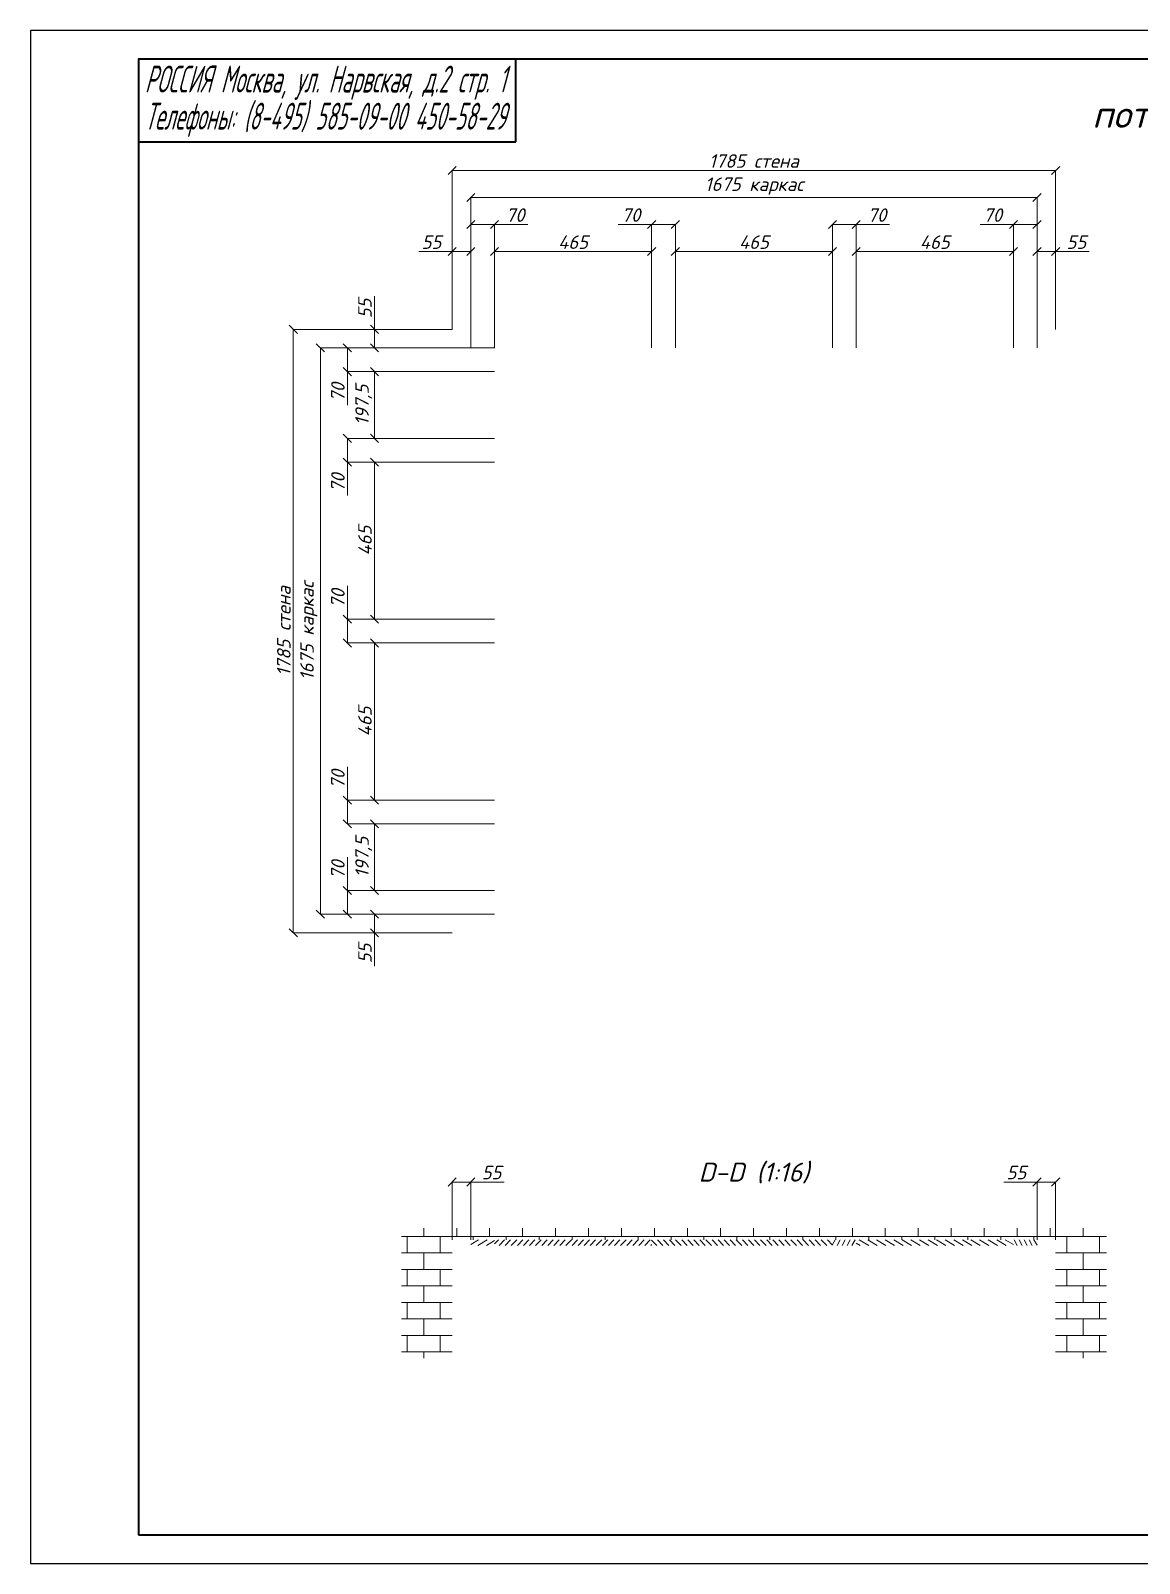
# Paper-space layout 'потолок кессонированный' of a CAD drawing. Header units: millimetres. Extents: x -27 to 1273, y -1179 to -896.
# Drawn here: x 863.1 to 1068, y -1179 to -895.7 of the extents above; entities that cross this region are included whole.
import ezdxf
from ezdxf.enums import TextEntityAlignment as Align

# ---------------------------------------------------------------- set-up
doc = ezdxf.new("R2010")
doc.units = ezdxf.units.MM
for name, color, linetype, lineweight in [('MD_Аннотация', 1, 'Continuous', 9), ('MD_Штриховка', 5, 'Continuous', 9), ('служебный слой РАЗМЕРЫ', 4, 'Continuous', 9)]:
    doc.layers.add(name, color=color, linetype=linetype, lineweight=lineweight)
doc.layers.add('служебный слой ШТАМП', color=4, linetype='Continuous')
doc.styles.add('ЕСКД', font='isocpeur.ttf', dxfattribs={"oblique": 15})
doc.dimstyles.new('ЕСКД', dxfattribs={"dimtxt": 2.5, "dimasz": 1.5, "dimexe": 0.05, "dimexo": 0, "dimgap": 0.5, "dimtad": 1, "dimdec": 1, "dimzin": 9, "dimtxsty": 'ЕСКД', "dimblk": 'OBLIQUE', "dimcen": -0.05, "dimclrd": 256, "dimclre": 256, "dimclrt": 256, "dimadec": 1, "dimazin": 0, "dimtfac": 1, "dimtdec": 1, "dimtmove": 0, "dimatfit": 3, "dimldrblk": 'DOTSMALL', "dimfxl": 1, "dimlwd": -1, "dimlwe": -1, "dimarcsym": 0})

# ---------------------------------------------------------------- blocks, each defined once
blk = doc.blocks.new('_OBLIQUE')
at = {"color": 0, "linetype": 'ByBlock'}
blk.add_line((-0.5, -0.5), (0.5, 0.5), dxfattribs=at)
blk = doc.blocks.new('*D45')
at = {"layer": 'Defpoints', "color": 0, "transparency": 16777216}
for p in [(941.01, -936.54), (941.01, -950.92), (944.44, -954.35)]:
    blk.add_point(p, dxfattribs=at)
at = {"layer": 'служебный слой РАЗМЕРЫ', "transparency": 16777216}
for p, q in [((941.01, -936.54), (934.84, -936.54)), ((941.01, -950.92), (941.01, -936.49)), ((944.44, -936.54), (941.01, -936.54)), ((944.44, -954.35), (944.44, -936.49))]:
    blk.add_line(p, q, dxfattribs=at)
at = {"layer": 'служебный слой РАЗМЕРЫ', "transparency": 16777216, "xscale": 1.5, "yscale": 1.5, "zscale": 1.5, "rotation": 180}
blk.add_blockref('_OBLIQUE', (941.01, -936.54), dxfattribs=at)
at = {"layer": 'служебный слой РАЗМЕРЫ', "transparency": 16777216, "xscale": 1.5, "yscale": 1.5, "zscale": 1.5}
blk.add_blockref('_OBLIQUE', (944.44, -936.54), dxfattribs=at)
at = {"layer": 'служебный слой РАЗМЕРЫ', "transparency": 16777216, "insert": (937.17, -934.79), "char_height": 2.5, "attachment_point": 5, "style": 'ЕСКД'}
blk.add_mtext('55', dxfattribs=at)
blk = doc.blocks.new('_DotSmall')
at = {"color": 0, "linetype": 'ByBlock', "lineweight": -3, "const_width": 0.5}
blk.add_lwpolyline([(-0.0625, 0, 1), (0.0625, 0, 1)], format="xyb", close=True, dxfattribs=at)
blk = doc.blocks.new('*D46')
at = {"layer": 'Defpoints', "color": 0, "transparency": 16777216}
for p in [(948.82, -931.54), (944.44, -954.35), (948.82, -954.35)]:
    blk.add_point(p, dxfattribs=at)
at = {"layer": 'служебный слой РАЗМЕРЫ', "transparency": 16777216}
for p, q in [((944.44, -954.35), (944.44, -931.49)), ((944.44, -931.54), (948.82, -931.54)), ((948.82, -954.35), (948.82, -931.49)), ((948.82, -931.54), (954.99, -931.54))]:
    blk.add_line(p, q, dxfattribs=at)
at = {"layer": 'служебный слой РАЗМЕРЫ', "transparency": 16777216, "xscale": 1.5, "yscale": 1.5, "zscale": 1.5, "rotation": 180}
blk.add_blockref('_OBLIQUE', (944.44, -931.54), dxfattribs=at)
at = {"layer": 'служебный слой РАЗМЕРЫ', "transparency": 16777216, "xscale": 1.5, "yscale": 1.5, "zscale": 1.5}
blk.add_blockref('_OBLIQUE', (948.82, -931.54), dxfattribs=at)
at = {"layer": 'служебный слой РАЗМЕРЫ', "transparency": 16777216, "insert": (952.65, -929.79), "char_height": 2.5, "attachment_point": 5, "style": 'ЕСКД'}
blk.add_mtext('70', dxfattribs=at)
blk = doc.blocks.new('*D47')
at = {"layer": 'Defpoints', "color": 0, "transparency": 16777216}
for p in [(977.88, -931.54), (977.88, -954.35), (982.26, -954.35)]:
    blk.add_point(p, dxfattribs=at)
at = {"layer": 'служебный слой РАЗМЕРЫ', "transparency": 16777216}
for p, q in [((977.88, -931.54), (971.71, -931.54)), ((977.88, -954.35), (977.88, -931.49)), ((982.26, -931.54), (977.88, -931.54)), ((982.26, -954.35), (982.26, -931.49))]:
    blk.add_line(p, q, dxfattribs=at)
at = {"layer": 'служебный слой РАЗМЕРЫ', "transparency": 16777216, "xscale": 1.5, "yscale": 1.5, "zscale": 1.5, "rotation": 180}
blk.add_blockref('_OBLIQUE', (977.88, -931.54), dxfattribs=at)
at = {"layer": 'служебный слой РАЗМЕРЫ', "transparency": 16777216, "xscale": 1.5, "yscale": 1.5, "zscale": 1.5}
blk.add_blockref('_OBLIQUE', (982.26, -931.54), dxfattribs=at)
at = {"layer": 'служебный слой РАЗМЕРЫ', "transparency": 16777216, "insert": (974.05, -929.79), "char_height": 2.5, "attachment_point": 5, "style": 'ЕСКД'}
blk.add_mtext('70', dxfattribs=at)
blk = doc.blocks.new('*D48')
at = {"layer": 'Defpoints', "color": 0, "transparency": 16777216}
for p in [(1044.76, -931.54), (1044.76, -954.35), (1049.13, -954.35)]:
    blk.add_point(p, dxfattribs=at)
at = {"layer": 'служебный слой РАЗМЕРЫ', "transparency": 16777216}
for p, q in [((1044.76, -931.54), (1038.59, -931.54)), ((1044.76, -954.35), (1044.76, -931.49)), ((1049.13, -931.54), (1044.76, -931.54)), ((1049.13, -954.35), (1049.13, -931.49))]:
    blk.add_line(p, q, dxfattribs=at)
at = {"layer": 'служебный слой РАЗМЕРЫ', "transparency": 16777216, "xscale": 1.5, "yscale": 1.5, "zscale": 1.5, "rotation": 180}
blk.add_blockref('_OBLIQUE', (1044.76, -931.54), dxfattribs=at)
at = {"layer": 'служебный слой РАЗМЕРЫ', "transparency": 16777216, "xscale": 1.5, "yscale": 1.5, "zscale": 1.5}
blk.add_blockref('_OBLIQUE', (1049.13, -931.54), dxfattribs=at)
at = {"layer": 'служебный слой РАЗМЕРЫ', "transparency": 16777216, "insert": (1040.92, -929.79), "char_height": 2.5, "attachment_point": 5, "style": 'ЕСКД'}
blk.add_mtext('70', dxfattribs=at)
blk = doc.blocks.new('*D49')
at = {"layer": 'Defpoints', "color": 0, "transparency": 16777216}
for p in [(1015.69, -931.54), (1011.32, -954.35), (1015.69, -954.35)]:
    blk.add_point(p, dxfattribs=at)
at = {"layer": 'служебный слой РАЗМЕРЫ', "transparency": 16777216}
for p, q in [((1011.32, -954.35), (1011.32, -931.49)), ((1011.32, -931.54), (1015.69, -931.54)), ((1015.69, -954.35), (1015.69, -931.49)), ((1015.69, -931.54), (1021.86, -931.54))]:
    blk.add_line(p, q, dxfattribs=at)
at = {"layer": 'служебный слой РАЗМЕРЫ', "transparency": 16777216, "xscale": 1.5, "yscale": 1.5, "zscale": 1.5, "rotation": 180}
blk.add_blockref('_OBLIQUE', (1011.32, -931.54), dxfattribs=at)
at = {"layer": 'служебный слой РАЗМЕРЫ', "transparency": 16777216, "xscale": 1.5, "yscale": 1.5, "zscale": 1.5}
blk.add_blockref('_OBLIQUE', (1015.69, -931.54), dxfattribs=at)
at = {"layer": 'служебный слой РАЗМЕРЫ', "transparency": 16777216, "insert": (1019.53, -929.79), "char_height": 2.5, "attachment_point": 5, "style": 'ЕСКД'}
blk.add_mtext('70', dxfattribs=at)
blk = doc.blocks.new('*D50')
at = {"layer": 'Defpoints', "color": 0, "transparency": 16777216}
for p in [(977.88, -936.54), (948.82, -954.35), (977.88, -954.35)]:
    blk.add_point(p, dxfattribs=at)
at = {"layer": 'служебный слой РАЗМЕРЫ', "transparency": 16777216}
for p, q in [((948.82, -954.35), (948.82, -936.49)), ((948.82, -936.54), (977.88, -936.54)), ((977.88, -954.35), (977.88, -936.49))]:
    blk.add_line(p, q, dxfattribs=at)
at = {"layer": 'служебный слой РАЗМЕРЫ', "transparency": 16777216, "xscale": 1.5, "yscale": 1.5, "zscale": 1.5, "rotation": 180}
blk.add_blockref('_OBLIQUE', (948.82, -936.54), dxfattribs=at)
at = {"layer": 'служебный слой РАЗМЕРЫ', "transparency": 16777216, "xscale": 1.5, "yscale": 1.5, "zscale": 1.5}
blk.add_blockref('_OBLIQUE', (977.88, -936.54), dxfattribs=at)
at = {"layer": 'служебный слой РАЗМЕРЫ', "transparency": 16777216, "insert": (963.35, -934.79), "char_height": 2.5, "attachment_point": 5, "style": 'ЕСКД'}
blk.add_mtext('465', dxfattribs=at)
blk = doc.blocks.new('*D51')
at = {"layer": 'Defpoints', "color": 0, "transparency": 16777216}
for p in [(1011.32, -936.54), (982.26, -954.35), (1011.32, -954.35)]:
    blk.add_point(p, dxfattribs=at)
at = {"layer": 'служебный слой РАЗМЕРЫ', "transparency": 16777216}
for p, q in [((982.26, -954.35), (982.26, -936.49)), ((982.26, -936.54), (1011.32, -936.54)), ((1011.32, -954.35), (1011.32, -936.49))]:
    blk.add_line(p, q, dxfattribs=at)
at = {"layer": 'служебный слой РАЗМЕРЫ', "transparency": 16777216, "xscale": 1.5, "yscale": 1.5, "zscale": 1.5, "rotation": 180}
blk.add_blockref('_OBLIQUE', (982.26, -936.54), dxfattribs=at)
at = {"layer": 'служебный слой РАЗМЕРЫ', "transparency": 16777216, "xscale": 1.5, "yscale": 1.5, "zscale": 1.5}
blk.add_blockref('_OBLIQUE', (1011.32, -936.54), dxfattribs=at)
at = {"layer": 'служебный слой РАЗМЕРЫ', "transparency": 16777216, "insert": (996.79, -934.79), "char_height": 2.5, "attachment_point": 5, "style": 'ЕСКД'}
blk.add_mtext('465', dxfattribs=at)
blk = doc.blocks.new('*D52')
at = {"layer": 'Defpoints', "color": 0, "transparency": 16777216}
for p in [(1044.76, -936.54), (1015.69, -954.35), (1044.76, -954.35)]:
    blk.add_point(p, dxfattribs=at)
at = {"layer": 'служебный слой РАЗМЕРЫ', "transparency": 16777216}
for p, q in [((1015.69, -954.35), (1015.69, -936.49)), ((1015.69, -936.54), (1044.76, -936.54)), ((1044.76, -954.35), (1044.76, -936.49))]:
    blk.add_line(p, q, dxfattribs=at)
at = {"layer": 'служебный слой РАЗМЕРЫ', "transparency": 16777216, "xscale": 1.5, "yscale": 1.5, "zscale": 1.5, "rotation": 180}
blk.add_blockref('_OBLIQUE', (1015.69, -936.54), dxfattribs=at)
at = {"layer": 'служебный слой РАЗМЕРЫ', "transparency": 16777216, "xscale": 1.5, "yscale": 1.5, "zscale": 1.5}
blk.add_blockref('_OBLIQUE', (1044.76, -936.54), dxfattribs=at)
at = {"layer": 'служебный слой РАЗМЕРЫ', "transparency": 16777216, "insert": (1030.22, -934.79), "char_height": 2.5, "attachment_point": 5, "style": 'ЕСКД'}
blk.add_mtext('465', dxfattribs=at)
blk = doc.blocks.new('*D53')
at = {"layer": 'Defpoints', "color": 0, "transparency": 16777216}
for p in [(1052.57, -936.54), (1052.57, -950.92), (1049.13, -954.35)]:
    blk.add_point(p, dxfattribs=at)
at = {"layer": 'служебный слой РАЗМЕРЫ', "transparency": 16777216}
for p, q in [((1049.13, -954.35), (1049.13, -936.49)), ((1049.13, -936.54), (1052.57, -936.54)), ((1052.57, -950.92), (1052.57, -936.49)), ((1052.57, -936.54), (1058.74, -936.54))]:
    blk.add_line(p, q, dxfattribs=at)
at = {"layer": 'служебный слой РАЗМЕРЫ', "transparency": 16777216, "xscale": 1.5, "yscale": 1.5, "zscale": 1.5, "rotation": 180}
blk.add_blockref('_OBLIQUE', (1049.13, -936.54), dxfattribs=at)
at = {"layer": 'служебный слой РАЗМЕРЫ', "transparency": 16777216, "xscale": 1.5, "yscale": 1.5, "zscale": 1.5}
blk.add_blockref('_OBLIQUE', (1052.57, -936.54), dxfattribs=at)
at = {"layer": 'служебный слой РАЗМЕРЫ', "transparency": 16777216, "insert": (1056.4, -934.79), "char_height": 2.5, "attachment_point": 5, "style": 'ЕСКД'}
blk.add_mtext('55', dxfattribs=at)
blk = doc.blocks.new('*D54')
at = {"layer": 'Defpoints', "color": 0, "transparency": 16777216}
for p in [(926.63, -950.92), (941.01, -950.92), (944.44, -954.35)]:
    blk.add_point(p, dxfattribs=at)
at = {"layer": 'служебный слой РАЗМЕРЫ', "transparency": 16777216}
for p, q in [((926.63, -950.92), (926.63, -944.75)), ((941.01, -950.92), (926.58, -950.92)), ((926.63, -954.35), (926.63, -950.92)), ((944.44, -954.35), (926.58, -954.35))]:
    blk.add_line(p, q, dxfattribs=at)
at = {"layer": 'служебный слой РАЗМЕРЫ', "transparency": 16777216, "xscale": 1.5, "yscale": 1.5, "zscale": 1.5}
for p, rotation in [((926.63, -950.92), 90), ((926.63, -954.35), 270)]:
    blk.add_blockref('_OBLIQUE', p, dxfattribs=dict(at, rotation=rotation))
at = {"layer": 'служебный слой РАЗМЕРЫ', "transparency": 16777216, "insert": (924.88, -947.08), "char_height": 2.5, "attachment_point": 5, "rotation": 90, "style": 'ЕСКД'}
blk.add_mtext('55', dxfattribs=at)
blk = doc.blocks.new('*D55')
at = {"layer": 'Defpoints', "color": 0, "transparency": 16777216}
for p in [(948.82, -954.35), (921.63, -958.73), (948.82, -958.73)]:
    blk.add_point(p, dxfattribs=at)
at = {"layer": 'служебный слой РАЗМЕРЫ', "transparency": 16777216}
for p, q in [((948.82, -954.35), (921.58, -954.35)), ((921.63, -954.35), (921.63, -958.73)), ((948.82, -958.73), (921.58, -958.73)), ((921.63, -958.73), (921.63, -964.9))]:
    blk.add_line(p, q, dxfattribs=at)
at = {"layer": 'служебный слой РАЗМЕРЫ', "transparency": 16777216, "xscale": 1.5, "yscale": 1.5, "zscale": 1.5}
for p, rotation in [((921.63, -954.35), 90), ((921.63, -958.73), 270)]:
    blk.add_blockref('_OBLIQUE', p, dxfattribs=dict(at, rotation=rotation))
at = {"layer": 'служебный слой РАЗМЕРЫ', "transparency": 16777216, "insert": (919.88, -962.56), "char_height": 2.5, "attachment_point": 5, "rotation": 90, "style": 'ЕСКД'}
blk.add_mtext('70', dxfattribs=at)
blk = doc.blocks.new('*D56')
at = {"layer": 'Defpoints', "color": 0, "transparency": 16777216}
for p in [(926.63, -958.73), (948.82, -958.73), (948.82, -971.07)]:
    blk.add_point(p, dxfattribs=at)
at = {"layer": 'служебный слой РАЗМЕРЫ', "transparency": 16777216}
for p, q in [((948.82, -958.73), (926.58, -958.73)), ((926.63, -971.07), (926.63, -958.73)), ((948.82, -971.07), (926.58, -971.07))]:
    blk.add_line(p, q, dxfattribs=at)
at = {"layer": 'служебный слой РАЗМЕРЫ', "transparency": 16777216, "xscale": 1.5, "yscale": 1.5, "zscale": 1.5}
for p, rotation in [((926.63, -958.73), 90), ((926.63, -971.07), 270)]:
    blk.add_blockref('_OBLIQUE', p, dxfattribs=dict(at, rotation=rotation))
at = {"layer": 'служебный слой РАЗМЕРЫ', "transparency": 16777216, "insert": (924.63, -964.9), "char_height": 2.5, "attachment_point": 5, "rotation": 90, "style": 'ЕСКД'}
blk.add_mtext('197,5', dxfattribs=at)
blk = doc.blocks.new('*D57')
at = {"layer": 'Defpoints', "color": 0, "transparency": 16777216}
for p in [(926.63, -975.45), (948.82, -975.45), (948.82, -1004.51)]:
    blk.add_point(p, dxfattribs=at)
at = {"layer": 'служебный слой РАЗМЕРЫ', "transparency": 16777216}
for p, q in [((948.82, -975.45), (926.58, -975.45)), ((926.63, -1004.51), (926.63, -975.45)), ((948.82, -1004.51), (926.58, -1004.51))]:
    blk.add_line(p, q, dxfattribs=at)
at = {"layer": 'служебный слой РАЗМЕРЫ', "transparency": 16777216, "xscale": 1.5, "yscale": 1.5, "zscale": 1.5}
for p, rotation in [((926.63, -975.45), 90), ((926.63, -1004.51), 270)]:
    blk.add_blockref('_OBLIQUE', p, dxfattribs=dict(at, rotation=rotation))
at = {"layer": 'служебный слой РАЗМЕРЫ', "transparency": 16777216, "insert": (924.88, -989.98), "char_height": 2.5, "attachment_point": 5, "rotation": 90, "style": 'ЕСКД'}
blk.add_mtext('465', dxfattribs=at)
blk = doc.blocks.new('*D58')
at = {"layer": 'Defpoints', "color": 0, "transparency": 16777216}
for p in [(926.63, -1008.89), (948.82, -1008.89), (948.82, -1037.95)]:
    blk.add_point(p, dxfattribs=at)
at = {"layer": 'служебный слой РАЗМЕРЫ', "transparency": 16777216}
for p, q in [((948.82, -1008.89), (926.58, -1008.89)), ((926.63, -1037.95), (926.63, -1008.89)), ((948.82, -1037.95), (926.58, -1037.95))]:
    blk.add_line(p, q, dxfattribs=at)
at = {"layer": 'служебный слой РАЗМЕРЫ', "transparency": 16777216, "xscale": 1.5, "yscale": 1.5, "zscale": 1.5}
for p, rotation in [((926.63, -1008.89), 90), ((926.63, -1037.95), 270)]:
    blk.add_blockref('_OBLIQUE', p, dxfattribs=dict(at, rotation=rotation))
at = {"layer": 'служебный слой РАЗМЕРЫ', "transparency": 16777216, "insert": (924.88, -1023.42), "char_height": 2.5, "attachment_point": 5, "rotation": 90, "style": 'ЕСКД'}
blk.add_mtext('465', dxfattribs=at)
blk = doc.blocks.new('*D59')
at = {"layer": 'Defpoints', "color": 0, "transparency": 16777216}
for p in [(926.63, -1042.32), (948.82, -1042.32), (948.82, -1054.67)]:
    blk.add_point(p, dxfattribs=at)
at = {"layer": 'служебный слой РАЗМЕРЫ', "transparency": 16777216}
for p, q in [((948.82, -1042.32), (926.58, -1042.32)), ((926.63, -1054.67), (926.63, -1042.32)), ((948.82, -1054.67), (926.58, -1054.67))]:
    blk.add_line(p, q, dxfattribs=at)
at = {"layer": 'служебный слой РАЗМЕРЫ', "transparency": 16777216, "xscale": 1.5, "yscale": 1.5, "zscale": 1.5}
for p, rotation in [((926.63, -1042.32), 90), ((926.63, -1054.67), 270)]:
    blk.add_blockref('_OBLIQUE', p, dxfattribs=dict(at, rotation=rotation))
at = {"layer": 'служебный слой РАЗМЕРЫ', "transparency": 16777216, "insert": (924.63, -1048.49), "char_height": 2.5, "attachment_point": 5, "rotation": 90, "style": 'ЕСКД'}
blk.add_mtext('197,5', dxfattribs=at)
blk = doc.blocks.new('*D60')
at = {"layer": 'Defpoints', "color": 0, "transparency": 16777216}
for p in [(921.63, -1004.51), (948.82, -1004.51), (948.82, -1008.89)]:
    blk.add_point(p, dxfattribs=at)
at = {"layer": 'служебный слой РАЗМЕРЫ', "transparency": 16777216}
for p, q in [((921.63, -1004.51), (921.63, -998.34)), ((948.82, -1004.51), (921.58, -1004.51)), ((921.63, -1008.89), (921.63, -1004.51)), ((948.82, -1008.89), (921.58, -1008.89))]:
    blk.add_line(p, q, dxfattribs=at)
at = {"layer": 'служебный слой РАЗМЕРЫ', "transparency": 16777216, "xscale": 1.5, "yscale": 1.5, "zscale": 1.5}
for p, rotation in [((921.63, -1004.51), 90), ((921.63, -1008.89), 270)]:
    blk.add_blockref('_OBLIQUE', p, dxfattribs=dict(at, rotation=rotation))
at = {"layer": 'служебный слой РАЗМЕРЫ', "transparency": 16777216, "insert": (919.88, -1000.68), "char_height": 2.5, "attachment_point": 5, "rotation": 90, "style": 'ЕСКД'}
blk.add_mtext('70', dxfattribs=at)
blk = doc.blocks.new('*D61')
at = {"layer": 'Defpoints', "color": 0, "transparency": 16777216}
for p in [(948.82, -971.07), (921.63, -975.45), (948.82, -975.45)]:
    blk.add_point(p, dxfattribs=at)
at = {"layer": 'служебный слой РАЗМЕРЫ', "transparency": 16777216}
for p, q in [((948.82, -971.07), (921.58, -971.07)), ((921.63, -971.07), (921.63, -975.45)), ((948.82, -975.45), (921.58, -975.45)), ((921.63, -975.45), (921.63, -981.62))]:
    blk.add_line(p, q, dxfattribs=at)
at = {"layer": 'служебный слой РАЗМЕРЫ', "transparency": 16777216, "xscale": 1.5, "yscale": 1.5, "zscale": 1.5}
for p, rotation in [((921.63, -971.07), 90), ((921.63, -975.45), 270)]:
    blk.add_blockref('_OBLIQUE', p, dxfattribs=dict(at, rotation=rotation))
at = {"layer": 'служебный слой РАЗМЕРЫ', "transparency": 16777216, "insert": (919.88, -979.28), "char_height": 2.5, "attachment_point": 5, "rotation": 90, "style": 'ЕСКД'}
blk.add_mtext('70', dxfattribs=at)
blk = doc.blocks.new('*D62')
at = {"layer": 'Defpoints', "color": 0, "transparency": 16777216}
for p in [(921.63, -1037.95), (948.82, -1037.95), (948.82, -1042.32)]:
    blk.add_point(p, dxfattribs=at)
at = {"layer": 'служебный слой РАЗМЕРЫ', "transparency": 16777216}
for p, q in [((921.63, -1037.95), (921.63, -1031.78)), ((948.82, -1037.95), (921.58, -1037.95)), ((921.63, -1042.32), (921.63, -1037.95)), ((948.82, -1042.32), (921.58, -1042.32))]:
    blk.add_line(p, q, dxfattribs=at)
at = {"layer": 'служебный слой РАЗМЕРЫ', "transparency": 16777216, "xscale": 1.5, "yscale": 1.5, "zscale": 1.5}
for p, rotation in [((921.63, -1037.95), 90), ((921.63, -1042.32), 270)]:
    blk.add_blockref('_OBLIQUE', p, dxfattribs=dict(at, rotation=rotation))
at = {"layer": 'служебный слой РАЗМЕРЫ', "transparency": 16777216, "insert": (919.88, -1034.11), "char_height": 2.5, "attachment_point": 5, "rotation": 90, "style": 'ЕСКД'}
blk.add_mtext('70', dxfattribs=at)
blk = doc.blocks.new('*D63')
at = {"layer": 'Defpoints', "color": 0, "transparency": 16777216}
for p in [(944.44, -1059.04), (926.63, -1062.48), (941.01, -1062.48)]:
    blk.add_point(p, dxfattribs=at)
at = {"layer": 'служебный слой РАЗМЕРЫ', "transparency": 16777216}
for p, q in [((944.44, -1059.04), (926.58, -1059.04)), ((926.63, -1059.04), (926.63, -1062.48)), ((941.01, -1062.48), (926.58, -1062.48)), ((926.63, -1062.48), (926.63, -1068.65))]:
    blk.add_line(p, q, dxfattribs=at)
at = {"layer": 'служебный слой РАЗМЕРЫ', "transparency": 16777216, "xscale": 1.5, "yscale": 1.5, "zscale": 1.5}
for p, rotation in [((926.63, -1059.04), 90), ((926.63, -1062.48), 270)]:
    blk.add_blockref('_OBLIQUE', p, dxfattribs=dict(at, rotation=rotation))
at = {"layer": 'служебный слой РАЗМЕРЫ', "transparency": 16777216, "insert": (924.88, -1066.31), "char_height": 2.5, "attachment_point": 5, "rotation": 90, "style": 'ЕСКД'}
blk.add_mtext('55', dxfattribs=at)
blk = doc.blocks.new('*D64')
at = {"layer": 'Defpoints', "color": 0, "transparency": 16777216}
for p in [(921.63, -1054.67), (948.82, -1054.67), (948.82, -1059.04)]:
    blk.add_point(p, dxfattribs=at)
at = {"layer": 'служебный слой РАЗМЕРЫ', "transparency": 16777216}
for p, q in [((921.63, -1054.67), (921.63, -1048.5)), ((948.82, -1054.67), (921.58, -1054.67)), ((921.63, -1059.04), (921.63, -1054.67)), ((948.82, -1059.04), (921.58, -1059.04))]:
    blk.add_line(p, q, dxfattribs=at)
at = {"layer": 'служебный слой РАЗМЕРЫ', "transparency": 16777216, "xscale": 1.5, "yscale": 1.5, "zscale": 1.5}
for p, rotation in [((921.63, -1054.67), 90), ((921.63, -1059.04), 270)]:
    blk.add_blockref('_OBLIQUE', p, dxfattribs=dict(at, rotation=rotation))
at = {"layer": 'служебный слой РАЗМЕРЫ', "transparency": 16777216, "insert": (919.88, -1050.83), "char_height": 2.5, "attachment_point": 5, "rotation": 90, "style": 'ЕСКД'}
blk.add_mtext('70', dxfattribs=at)
blk = doc.blocks.new('*D65')
at = {"layer": 'Defpoints', "color": 0, "transparency": 16777216}
for p in [(944.44, -954.35), (916.63, -1059.04), (944.44, -1059.04)]:
    blk.add_point(p, dxfattribs=at)
at = {"layer": 'служебный слой РАЗМЕРЫ', "transparency": 16777216}
for p, q in [((944.44, -954.35), (916.58, -954.35)), ((916.63, -954.35), (916.63, -1059.04)), ((944.44, -1059.04), (916.58, -1059.04))]:
    blk.add_line(p, q, dxfattribs=at)
at = {"layer": 'служебный слой РАЗМЕРЫ', "transparency": 16777216, "xscale": 1.5, "yscale": 1.5, "zscale": 1.5}
for p, rotation in [((916.63, -954.35), 90), ((916.63, -1059.04), 270)]:
    blk.add_blockref('_OBLIQUE', p, dxfattribs=dict(at, rotation=rotation))
at = {"layer": 'служебный слой РАЗМЕРЫ', "transparency": 16777216, "insert": (914.51, -1006.7), "char_height": 2.5, "attachment_point": 5, "rotation": 90, "style": 'ЕСКД'}
blk.add_mtext('1675 каркас', dxfattribs=at)
blk = doc.blocks.new('*D66')
at = {"layer": 'Defpoints', "color": 0, "transparency": 16777216}
for p in [(941.01, -950.92), (911.63, -1062.48), (941.01, -1062.48)]:
    blk.add_point(p, dxfattribs=at)
at = {"layer": 'служебный слой РАЗМЕРЫ', "transparency": 16777216}
for p, q in [((941.01, -950.92), (911.58, -950.92)), ((911.63, -950.92), (911.63, -1062.48)), ((941.01, -1062.48), (911.58, -1062.48))]:
    blk.add_line(p, q, dxfattribs=at)
at = {"layer": 'служебный слой РАЗМЕРЫ', "transparency": 16777216, "xscale": 1.5, "yscale": 1.5, "zscale": 1.5}
for p, rotation in [((911.63, -950.92), 90), ((911.63, -1062.48), 270)]:
    blk.add_blockref('_OBLIQUE', p, dxfattribs=dict(at, rotation=rotation))
at = {"layer": 'служебный слой РАЗМЕРЫ', "transparency": 16777216, "insert": (909.88, -1006.7), "char_height": 2.5, "attachment_point": 5, "rotation": 90, "style": 'ЕСКД'}
blk.add_mtext('1785 стена', dxfattribs=at)
blk = doc.blocks.new('*D67')
at = {"layer": 'Defpoints', "color": 0, "transparency": 16777216}
for p in [(1049.13, -926.54), (944.44, -954.35), (1049.13, -954.35)]:
    blk.add_point(p, dxfattribs=at)
at = {"layer": 'служебный слой РАЗМЕРЫ', "transparency": 16777216}
for p, q in [((944.44, -954.35), (944.44, -926.49)), ((944.44, -926.54), (1049.13, -926.54)), ((1049.13, -954.35), (1049.13, -926.49))]:
    blk.add_line(p, q, dxfattribs=at)
at = {"layer": 'служебный слой РАЗМЕРЫ', "transparency": 16777216, "xscale": 1.5, "yscale": 1.5, "zscale": 1.5, "rotation": 180}
blk.add_blockref('_OBLIQUE', (944.44, -926.54), dxfattribs=at)
at = {"layer": 'служебный слой РАЗМЕРЫ', "transparency": 16777216, "xscale": 1.5, "yscale": 1.5, "zscale": 1.5}
blk.add_blockref('_OBLIQUE', (1049.13, -926.54), dxfattribs=at)
at = {"layer": 'служебный слой РАЗМЕРЫ', "transparency": 16777216, "insert": (996.79, -924.42), "char_height": 2.5, "attachment_point": 5, "style": 'ЕСКД'}
blk.add_mtext('1675 каркас', dxfattribs=at)
blk = doc.blocks.new('*D68')
at = {"layer": 'Defpoints', "color": 0, "transparency": 16777216}
for p in [(1052.57, -921.54), (941.01, -950.92), (1052.57, -950.92)]:
    blk.add_point(p, dxfattribs=at)
at = {"layer": 'служебный слой РАЗМЕРЫ', "transparency": 16777216}
for p, q in [((941.01, -950.92), (941.01, -921.49)), ((941.01, -921.54), (1052.57, -921.54)), ((1052.57, -950.92), (1052.57, -921.49))]:
    blk.add_line(p, q, dxfattribs=at)
at = {"layer": 'служебный слой РАЗМЕРЫ', "transparency": 16777216, "xscale": 1.5, "yscale": 1.5, "zscale": 1.5, "rotation": 180}
blk.add_blockref('_OBLIQUE', (941.01, -921.54), dxfattribs=at)
at = {"layer": 'служебный слой РАЗМЕРЫ', "transparency": 16777216, "xscale": 1.5, "yscale": 1.5, "zscale": 1.5}
blk.add_blockref('_OBLIQUE', (1052.57, -921.54), dxfattribs=at)
at = {"layer": 'служебный слой РАЗМЕРЫ', "transparency": 16777216, "insert": (996.79, -919.79), "char_height": 2.5, "attachment_point": 5, "style": 'ЕСКД'}
blk.add_mtext('1785 стена', dxfattribs=at)
blk = doc.blocks.new('*D115')
at = {"layer": 'Defpoints', "color": 0, "transparency": 16777216}
for p in [(944.44, -1108.55), (941.01, -1119.26), (944.44, -1119.26)]:
    blk.add_point(p, dxfattribs=at)
at = {"layer": 'служебный слой РАЗМЕРЫ', "transparency": 16777216}
for p, q in [((941.01, -1119.26), (941.01, -1108.5)), ((941.01, -1108.55), (944.44, -1108.55)), ((944.44, -1119.26), (944.44, -1108.5)), ((944.44, -1108.55), (950.61, -1108.55))]:
    blk.add_line(p, q, dxfattribs=at)
at = {"layer": 'служебный слой РАЗМЕРЫ', "transparency": 16777216, "xscale": 1.5, "yscale": 1.5, "zscale": 1.5, "rotation": 180}
blk.add_blockref('_OBLIQUE', (941.01, -1108.55), dxfattribs=at)
at = {"layer": 'служебный слой РАЗМЕРЫ', "transparency": 16777216, "xscale": 1.5, "yscale": 1.5, "zscale": 1.5}
blk.add_blockref('_OBLIQUE', (944.44, -1108.55), dxfattribs=at)
at = {"layer": 'служебный слой РАЗМЕРЫ', "transparency": 16777216, "insert": (948.28, -1106.8), "char_height": 2.5, "attachment_point": 5, "style": 'ЕСКД'}
blk.add_mtext('55', dxfattribs=at)
blk = doc.blocks.new('*D116')
at = {"layer": 'Defpoints', "color": 0, "transparency": 16777216}
for p in [(1049.13, -1108.55), (1049.13, -1119.26), (1052.57, -1119.26)]:
    blk.add_point(p, dxfattribs=at)
at = {"layer": 'служебный слой РАЗМЕРЫ', "transparency": 16777216}
for p, q in [((1049.13, -1108.55), (1042.96, -1108.55)), ((1049.13, -1119.26), (1049.13, -1108.5)), ((1052.57, -1108.55), (1049.13, -1108.55)), ((1052.57, -1119.26), (1052.57, -1108.5))]:
    blk.add_line(p, q, dxfattribs=at)
at = {"layer": 'служебный слой РАЗМЕРЫ', "transparency": 16777216, "xscale": 1.5, "yscale": 1.5, "zscale": 1.5, "rotation": 180}
blk.add_blockref('_OBLIQUE', (1049.13, -1108.55), dxfattribs=at)
at = {"layer": 'служебный слой РАЗМЕРЫ', "transparency": 16777216, "xscale": 1.5, "yscale": 1.5, "zscale": 1.5}
blk.add_blockref('_OBLIQUE', (1052.57, -1108.55), dxfattribs=at)
at = {"layer": 'служебный слой РАЗМЕРЫ', "transparency": 16777216, "insert": (1045.3, -1106.8), "char_height": 2.5, "attachment_point": 5, "style": 'ЕСКД'}
blk.add_mtext('55', dxfattribs=at)

psp = doc.layouts.new('потолок кессонированный')

# ---------------------------------------------------------------- hatches: boundary and pattern name
at = {"layer": 'MD_Штриховка'}
h = psp.add_hatch(dxfattribs=at)
h.set_pattern_fill('AR-B816', color=256, scale=0.015, style=0)
h.paths.add_polyline_path([(931.6311, -1117.0692), (931.6311, -1119.2567), (941.0061, -1119.2567), (944.4436, -1119.2567), (948.8186, -1119.2567), (977.8811, -1119.2567), (982.2561, -1119.2567), (1011.3186, -1119.2567), (1015.6936, -1119.2567), (1044.7561, -1119.2567), (1049.1311, -1119.2567), (1052.5686, -1119.2567), (1061.9436, -1119.2567), (1061.9436, -1117.0692)], flags=0)
h = psp.add_hatch(dxfattribs=at)
h.set_pattern_fill('AR-B816', color=256, scale=0.015, style=0)
h.paths.add_polyline_path([(1061.9436, -1141.1317), (1061.9436, -1119.2567), (1052.5686, -1119.2567), (1052.5686, -1141.1317)], flags=0)
h.paths.add_polyline_path([(931.6311, -1119.2567), (931.6311, -1141.1317), (941.0061, -1141.1317), (941.0061, -1119.2567)], flags=0)
h = psp.add_hatch(dxfattribs=at)
h.set_pattern_fill('ANSI31', color=256, scale=0.25, angle=-15, style=0)
h.paths.add_polyline_path([(948.8186, -1120.2567), (948.8186, -1119.2567), (944.4436, -1119.2567), (944.4436, -1120.2567)], flags=0)
h = psp.add_hatch(dxfattribs=at)
h.set_pattern_fill('ANSI31', color=256, scale=0.25, style=0)
h.paths.add_polyline_path([(977.8811, -1120.2567), (977.8811, -1119.2567), (948.8186, -1119.2567), (948.8186, -1120.2567)], flags=0)
h = psp.add_hatch(dxfattribs=at)
h.set_pattern_fill('ANSI31', color=256, scale=0.25, angle=90, style=0)
h.paths.add_polyline_path([(977.8811, -1119.2567), (977.8811, -1120.2567), (982.2561, -1120.2567), (982.2561, -1119.2567)], flags=0)
h = psp.add_hatch(dxfattribs=at)
h.set_pattern_fill('ANSI31', color=256, scale=0.25, angle=90, style=0)
h.paths.add_polyline_path([(1011.3186, -1120.2567), (1011.3186, -1119.2567), (982.2561, -1119.2567), (982.2561, -1120.2567)], flags=0)
h = psp.add_hatch(dxfattribs=at)
h.set_pattern_fill('ANSI31', color=256, scale=0.25, angle=15, style=0)
h.paths.add_polyline_path([(1015.6936, -1120.2567), (1015.6936, -1119.2567), (1011.3186, -1119.2567), (1011.3186, -1120.2567)], flags=0)
h = psp.add_hatch(dxfattribs=at)
h.set_pattern_fill('ANSI31', color=256, scale=0.25, angle=105, style=0)
h.paths.add_polyline_path([(1044.7561, -1120.2567), (1044.7561, -1119.2567), (1015.6936, -1119.2567), (1015.6936, -1120.2567)], flags=0)
h = psp.add_hatch(dxfattribs=at)
h.set_pattern_fill('ANSI31', color=256, scale=0.25, angle=75, style=0)
h.paths.add_polyline_path([(1044.7561, -1119.2567), (1044.7561, -1120.2567), (1049.1311, -1120.2567), (1049.1311, -1119.2567)], flags=0)

# ---------------------------------------------------------------- linework, layer by layer
at = {"layer": 'служебный слой ШТАМП', "lineweight": 35}
for p, q in [((952.7425, -916.2183), (952.7425, -900.9322)), ((883.0389, -916.2183), (952.7425, -916.2183))]:
    psp.add_line(p, q, dxfattribs=at)
at = {"layer": 'служебный слой ШТАМП'}
psp.add_lwpolyline([(863.0755, -1179.0495), (1273.0098, -1179.0495), (1273.0098, -895.6914), (863.0755, -895.6914)], close=True, dxfattribs=at)
at = {"layer": 'служебный слой ШТАМП', "lineweight": 35}
psp.add_lwpolyline([(883.0389, -1173.8086), (1267.7689, -1173.8086), (1267.7689, -900.9322), (883.0389, -900.9322)], close=True, dxfattribs=at)

# ---------------------------------------------------------------- texts
at = {"layer": 'MD_Аннотация', "insert": (996.7873, -1108.8192), "char_height": 3.5, "width": 25.970458, "attachment_point": 8, "style": 'ЕСКД'}
psp.add_mtext('D-D (1:16)', dxfattribs=at)
at = {"layer": 'служебный слой РАЗМЕРЫ', "insert": (1059.3133, -908.6489), "char_height": 5, "attachment_point": 1, "style": 'ЕСКД'}
psp.add_mtext_dynamic_manual_height_columns('потолок вид снизу', width=72.918245, gutter_width=12.5, heights=[0], dxfattribs=at)
at = {"layer": 'служебный слой ШТАМП', "lineweight": -3, "style": 'ЕСКД', "oblique": 15}
for s, width, p, p2 in [('РОССИЯ Москва, ул. Нарвская, д.2 стр. 1', 0.525515, (884.1757, -907.1312), (950.8951, -907.1312)), ('Телефоны: (8-495) 585-09-00 450-58-29', 0.531771, (884.1757, -913.9922), (950.8951, -913.9922))]:
    psp.add_text(s, height=4.978825, dxfattribs=dict(at, width=width)).set_placement(p, p2, align=Align.FIT)

# ---------------------------------------------------------------- dimensions: what is measured, and where the dimension line sits
at = {"layer": 'служебный слой РАЗМЕРЫ'}
for base, p1, p2, angle, text, picture, middle in [((1052.5686, -921.5415), (941.0061, -950.9165), (1052.5686, -950.9165), 180, '<> стена', '*D68', (996.7873, -919.7915)), ((1049.1311, -926.5415), (944.4436, -954.354), (1049.1311, -954.354), 180, '<> каркас', '*D67', (996.7873, -924.4165)), ((911.6311, -1062.479), (941.0061, -950.9165), (941.0061, -1062.479), 270, '<> стена', '*D66', (909.8811, -1006.6977)), ((916.6311, -1059.0415), (944.4436, -954.354), (944.4436, -1059.0415), 270, '<> каркас', '*D65', (914.5061, -1006.6977))]:
    dim = psp.add_linear_dim(base=base, p1=p1, p2=p2, angle=angle, text=text, dimstyle='ЕСКД', override={"dimlfac": -16}, dxfattribs=at)
    dim.commit()
    dim.dimension.update_dxf_attribs({"geometry": picture, "text_midpoint": middle})
for base, p1, p2, angle, picture, middle in [((948.8186, -931.5415), (944.4436, -954.354), (948.8186, -954.354), 180, '*D46', (952.6535, -929.7915)), ((977.8811, -931.5415), (982.2561, -954.354), (977.8811, -954.354), 180, '*D47', (974.0461, -929.7915)), ((1015.6936, -931.5415), (1011.3186, -954.354), (1015.6936, -954.354), 180, '*D49', (1019.5285, -929.7915)), ((1044.7561, -931.5415), (1049.1311, -954.354), (1044.7561, -954.354), 180, '*D48', (1040.9211, -929.7915)), ((941.0061, -936.5415), (944.4436, -954.354), (941.0061, -950.9165), 180, '*D45', (937.1711, -934.7915)), ((977.8811, -936.5415), (948.8186, -954.354), (977.8811, -954.354), 180, '*D50', (963.3498, -934.7915)), ((1011.3186, -936.5415), (982.2561, -954.354), (1011.3186, -954.354), 180, '*D51', (996.7873, -934.7915)), ((1044.7561, -936.5415), (1015.6936, -954.354), (1044.7561, -954.354), 180, '*D52', (1030.2248, -934.7915)), ((1052.5686, -936.5415), (1049.1311, -954.354), (1052.5686, -950.9165), 180, '*D53', (1056.4035, -934.7915)), ((926.6311, -950.9165), (944.4436, -954.354), (941.0061, -950.9165), 270, '*D54', (924.8811, -947.0815)), ((921.6311, -958.729), (948.8186, -954.354), (948.8186, -958.729), 270, '*D55', (919.8811, -962.5639)), ((926.6311, -958.729), (948.8186, -971.0727), (948.8186, -958.729), 270, '*D56', (924.6311, -964.9009)), ((921.6311, -975.4477), (948.8186, -971.0727), (948.8186, -975.4477), 270, '*D61', (919.8811, -979.2827)), ((926.6311, -975.4477), (948.8186, -1004.5102), (948.8186, -975.4477), 270, '*D57', (924.8811, -989.979)), ((921.6311, -1004.5102), (948.8186, -1008.8852), (948.8186, -1004.5102), 270, '*D60', (919.8811, -1000.6753)), ((926.6311, -1008.8852), (948.8186, -1037.9477), (948.8186, -1008.8852), 270, '*D58', (924.8811, -1023.4165)), ((921.6311, -1037.9477), (948.8186, -1042.3227), (948.8186, -1037.9477), 270, '*D62', (919.8811, -1034.1128)), ((926.6311, -1042.3227), (948.8186, -1054.6665), (948.8186, -1042.3227), 270, '*D59', (924.6311, -1048.4946)), ((921.6311, -1054.6665), (948.8186, -1059.0415), (948.8186, -1054.6665), 270, '*D64', (919.8811, -1050.8315)), ((926.6311, -1062.479), (944.4436, -1059.0415), (941.0061, -1062.479), 270, '*D63', (924.8811, -1066.3139)), ((944.4436, -1108.5508), (941.0061, -1119.2567), (944.4436, -1119.2567), 180, '*D115', (948.2785, -1106.8008)), ((1049.1311, -1108.5508), (1052.5686, -1119.2567), (1049.1311, -1119.2567), 180, '*D116', (1045.2961, -1106.8008))]:
    dim = psp.add_linear_dim(base=base, p1=p1, p2=p2, angle=angle, dimstyle='ЕСКД', override={"dimlfac": -16}, dxfattribs=at)
    dim.commit()
    dim.dimension.update_dxf_attribs({"geometry": picture, "text_midpoint": middle})

doc.saveas('drawing.dxf')
